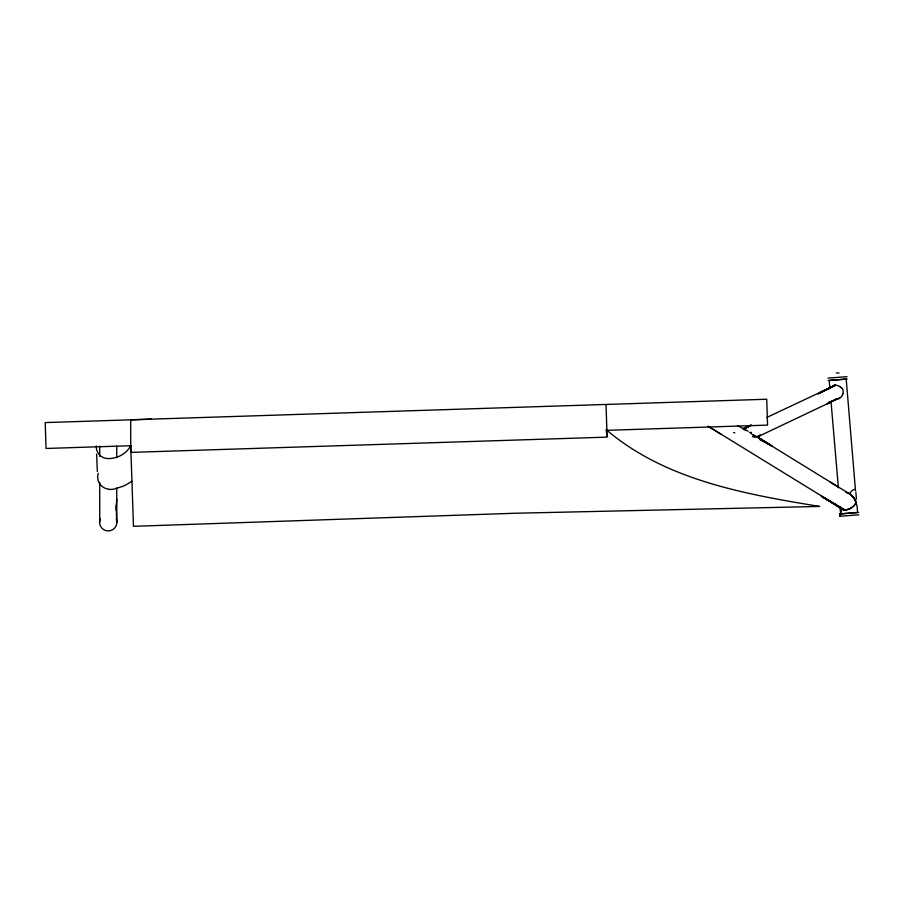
<?xml version="1.0" encoding="UTF-8"?>
<svg xmlns="http://www.w3.org/2000/svg" width="904" height="904" viewBox="0 0 904 904"><rect width="100%" height="100%" fill="white"/><g stroke="black" fill="none" stroke-linecap="round" stroke-linejoin="round"><path stroke-width="1.36" d="M116.13 509.924L116.752 499.166M840.076 506.647A10.825 6.238 -19.8 0 0 841.782 509.076L841.375 510.568A16.792 6.961 -58.3 0 0 840.731 513.913L857.602 512.455L857.037 505.856L854.969 499.641M843.003 393.647L842.946 393.816A8.125 7.763 61.9 0 1 842.72 394.28L842.347 395.048M855.783 503.325L856.212 502.319L853.975 505.822L850.438 508.455L846.924 509.698L843.613 509.732L821.453 496.273L844.63 509.867L846.167 509.822M855.873 503.132L855.32 504.127M850.122 494.172L849.511 493.776A6.204 4.599 19 0 0 845.963 492.375A6.531 4.848 19 0 1 849.432 493.844C850.596 492.171 854.709 486.77 855.749 490.849M831.51 387.466L832.042 386.833M853.478 506.319L854.675 505.031M853.173 506.59L852.574 507.087M852.438 507.189L849.715 508.805M131.939 481.256L128.368 483.504A52.805 52.805 0 0 1 123.204 486.182L114.333 489.007A28.295 28.295 0 0 1 110.051 489.459L108.943 489.448M756.953 436.587L769.564 444.565L757.179 437.005L760.196 435.163M760.151 435.073L757.055 436.79L771.756 445.921L759.654 439.344L769.214 444.339M744.331 428.688L749.134 426.1M820.244 392.822L830.211 387.613M832.708 386.302L818.109 393.895L835.014 385.488L820.03 392.257M744.308 428.88L749.077 426.462M830.81 402.099L759.405 435.988M743.596 428.699L750.67 425.14M826.403 404.303L836.663 399.127L828.324 402.664L839.296 398.167M823.928 391.014L830.087 387.94M743.947 428.666L751.54 425.061M766.66 417.501L829.883 387.793M743.099 428.869L750.444 425.501M743.099 428.711L749.066 426.044M849.557 508.884L848.833 509.167M757.089 436.914L760.298 435.57M848.653 509.234L846.313 509.799M828.019 378.121L847.025 376.663M828.2 380.494L847.206 379.047M858.608 512.466L839.646 513.913L839.782 516.286M858.789 514.839L839.827 516.286L839.737 513.901M130.707 419.829L766.728 399.24L767.564 425.117L606.754 430.327M151.273 419.151L45.2 422.586L46.036 448.463L131.182 445.717M130.707 452.395L607.092 437.14L606.042 404.845M836.358 372.957L839.048 372.957M743.483 429.343L748.139 431.163M843.364 509.675L844.63 509.867L823.996 497.855M843.217 509.641L841.918 509.11M756.015 436.09L753.235 434.801M737.641 425.739L745.777 429.875M708.035 426.191L835.262 504.421M837.601 505.777L839.952 507.144M835.172 504.33L822.165 496.714L841.827 509.054M837.545 505.709L839.906 507.099M832.81 483.651L849.511 493.776M757.179 437.005L838.098 486.861M708.566 426.564L721.302 434.395M830.267 482.069L833.522 484.092M767.021 442.983L771.756 445.921M821.453 496.273L824.708 498.296M750.659 433.106L749.947 432.541M841.556 387.737L842.641 389.082M606.539 429.954C665.593 480.227 745.314 494.262 819.691 506.443L514.964 513.246L133.464 526.32L130.718 445.231M606.155 429.569L606.957 436.067M855.873 492.341L856.461 499.11M829.917 388.709L829.217 380.494L846.189 379.047L855.433 489.697M831.081 402.269L838.392 487.81M839.986 506.489L840.618 513.913M96.626 454.102L97.327 471.459M116.164 505.053L116.752 522.286L116.752 488.047M130.707 420.224L130.707 452.282M116.752 446.124L116.752 457.684M99.711 446.124L99.711 456.396M99.711 482.499L99.711 522.286M116.232 519.02A8.644 8.644 0 0 1 108.084 530.93A8.644 8.644 0 0 1 100.344 518.749M849.67 493.64A17.831 13.221 19 0 1 855.93 502.33M850.167 494.138A15.707 11.65 19 0 1 854.8 499.573A18.351 13.605 19 0 0 852.348 496.081A14.272 10.588 19 0 0 851.15 494.974A14.577 10.769 19.2 0 1 852.302 496.104A20.204 14.972 19 0 1 856.144 502.319M755.631 436.711A31.448 2.588 -2 0 1 754.354 437.027M753.699 435.366A28.962 3.978 49.4 0 1 751.958 434.553M733.562 432.519A76.128 3.695 12 0 1 734.816 432.846M752.524 436.655A29.414 2.305 2.1 0 1 754.863 437.084M751.077 432.248A6.69 1.672 28.9 0 1 751.54 433.4M750.433 432.688A13.232 1.073 43.9 0 1 749.947 432.304M842.573 389.127A4.938 4.113 85.1 0 1 842.844 393.568M842.505 395.138A9.243 8.904 1.4 0 1 841.613 396.449M841.375 396.698A7.752 6.769 -28.3 0 1 839.726 398.155M839.669 398.065A5.435 4.305 -31.2 0 1 835.33 399.24M831.827 386.686A6.283 4.689 24.5 0 1 840.019 386.607A7.74 6.52 14.7 0 1 840.437 386.923M840.268 387.138A7.887 6.904 11.7 0 1 841.341 387.94M833.884 385.398A6.283 5.187 15.6 0 1 835.567 384.991M130.73 445.706A25.041 23.007 0 0 1 108.231 458.599A11.921 11.594 0 0 1 96.355 445.966M108.955 489.188A12.17 12.17 0 0 1 98.287 473.312M842.053 509.178A7.56 4.35 -19.8 0 0 843.895 509.788A7.56 4.339 -19.7 0 1 842.042 509.144"/></g></svg>
